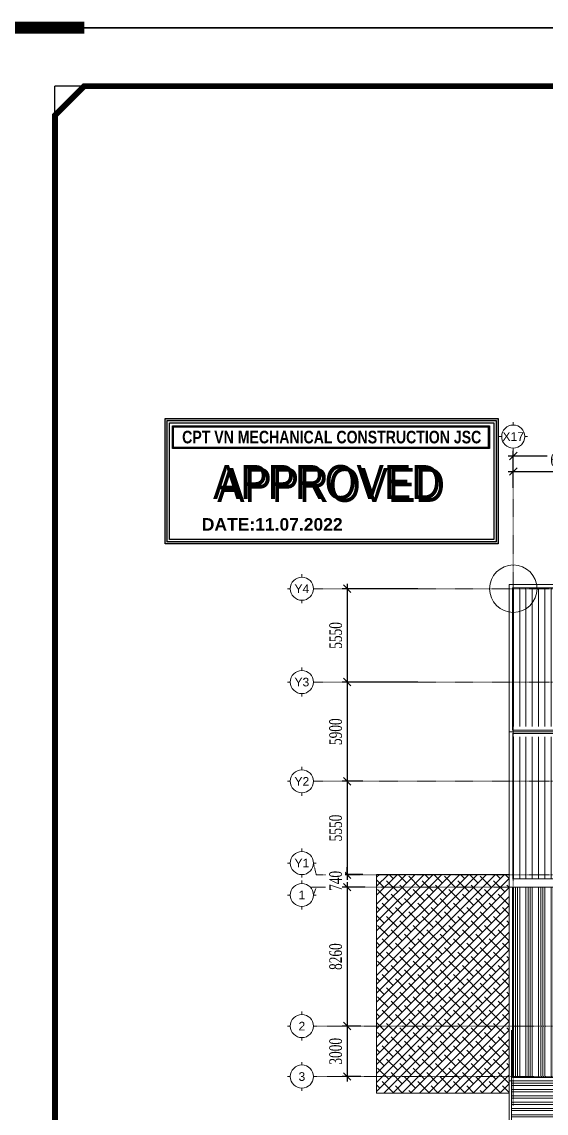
# Model space of a CAD drawing. Header units: inches. Extents: x 340055 to 349452, y -34649 to -30845.
# Drawn here: x 343500.6 to 343604.6, y -31977.5 to -31761.3 of the extents above; entities that cross this region are included whole.
import ezdxf
from ezdxf.enums import TextEntityAlignment as Align

# ---------------------------------------------------------------- set-up
doc = ezdxf.new("R2010")
doc.units = ezdxf.units.IN
doc.header["$MEASUREMENT"] = 0
doc.linetypes.add('XRF-A-GRID LINE$0$CENTER', pattern=[50.8, 31.75, -6.35, 6.35, -6.35])
doc.linetypes.add('XRF-A-RF PLAN$0$HIDDEN2', pattern=[0.1875, 0.125, -0.0625])
for name, color, linetype in [('1', 1, 'Continuous'), ('3', 3, 'Continuous'), ('9', 9, 'Continuous'), ('DIM', 8, 'Continuous'), ('NET IN', 3, 'Continuous'), ('XRF-A-RF PLAN$0$cat1', 31, 'Continuous'), ('XRF-A-RF PLAN$0$hidden', 2, 'XRF-A-RF PLAN$0$HIDDEN2'), ('XRF-A-RF PLAN$0$TL-Roof', 60, 'Continuous')]:
    doc.layers.add(name, color=color, linetype=linetype)
for name, color, linetype, lineweight in [('TL-TIILE BLOCK A2$0$TL-TITLE BLOCK 1', 7, 'Continuous', 50), ('XRF-A-GRID LINE$0$text', 2, 'Continuous', 20), ('XRF-A-GRID LINE$0$TL-AXIS', 252, 'Continuous', 15), ('XRF-A-GRID LINE$0$ZONES', 7, 'Continuous', 9), ('XRF-A-RF PLAN$0$TL- Brick wall', 132, 'Continuous', 15), ('XRF-A-RF PLAN$0$TL-layout', 140, 'Continuous', 15), ('XRF-A-RF PLAN$0$TL-Platform', 5, 'Continuous', 15), ('XRF-A-RF PLAN$0$TL-RC', 4, 'Continuous', 15)]:
    doc.layers.add(name, color=color, linetype=linetype, lineweight=lineweight)
doc.layers.add('XRF-A-RF PLAN$0$00 - BORDER', color=7, linetype='Continuous', plot=False)
doc.styles.add('2501', font='', dxfattribs={"height": 250})
doc.styles.add('HX3', font='')
doc.styles.add('ST1', font='times.ttf', dxfattribs={"width": 0.7})
doc.styles.add('XRF-A-GRID LINE$0$ARIALH', font='')
doc.styles.get('2501').set_extended_font_data('.VnArialH', bold=True)
doc.styles.get('HX3').set_extended_font_data('.VnBlackH')
doc.styles.get('XRF-A-GRID LINE$0$ARIALH').set_extended_font_data('.VnArialH')
doc.dimstyles.new('300', dxfattribs={"dimtxt": 2.5, "dimasz": 1.5, "dimexe": 1, "dimexo": 0, "dimgap": 1, "dimtad": 1, "dimtoh": 1, "dimdec": 0, "dimlfac": 300, "dimzin": 0, "dimdsep": 46, "dimtxsty": 'ST1', "dimblk": 'OBLIQUE', "dimcen": 1, "dimdle": 1, "dimclrd": 8, "dimclre": 8, "dimclrt": 3, "dimadec": 0, "dimazin": 0, "dimtfac": 1, "dimtdec": 0, "dimtix": 1, "dimtofl": 0, "dimtmove": 1, "dimatfit": 3, "dimfxl": 0, "dimtolj": 1, "dimtzin": 0, "dimlwd": -1, "dimlwe": -1, "dimarcsym": 0})
pattern_1 = [(90, (353505.5476, -27628.2967), (-1.25, 2e-16), [])]

# ---------------------------------------------------------------- blocks, each defined once
blk = doc.blocks.new('XRF-A-GRID LINE$0$truc')
at = {"layer": 'XRF-A-GRID LINE$0$text', "color": 8}
for p, q in [((0, 4), (0, 5)), ((-4, 0), (-5, 0)), ((4, 0), (5, 0)), ((0, -4), (0, -5))]:
    blk.add_line(p, q, dxfattribs=at)
blk.add_circle((0, 0), 4, dxfattribs=at)
at = {"layer": 'XRF-A-GRID LINE$0$text', "color": 8, "style": 'XRF-A-GRID LINE$0$ARIALH'}
blk.add_attdef('TENTRUCDINHVI', text='', height=3, dxfattribs=at).set_placement((0, 0), align=Align.MIDDLE)
blk = doc.blocks.new('XRF-A-GRID LINE')
at = {"layer": 'XRF-A-GRID LINE$0$TL-AXIS', "linetype": 'XRF-A-GRID LINE$0$CENTER', "lineweight": 0, "ltscale": 0.01}
for p, q in [((-2972255, -1304342), (-2972255, -1265461)), ((-2983971, -1273596), (-2908067, -1273596)), ((-2983971, -1279146), (-2907862, -1279146)), ((-2983971, -1285046), (-2907862, -1285046)), ((-2983971, -1290596), (-2984143, -1289906)), ((-2983971, -1290596), (-2907862, -1290596)), ((-2984252, -1291336), (-2907851, -1291336)), ((-2983971, -1291336), (-2984143, -1291805)), ((-2984143, -1299596), (-2907802, -1299596)), ((-2984143, -1302596), (-2907848, -1302596))]:
    blk.add_line(p, q, dxfattribs=at)
ref = blk.add_blockref('XRF-A-GRID LINE$0$truc', (-2972260, -1264549), dxfattribs=dict(at, xscale=-171.4285714291036, yscale=171.4285714291036, zscale=171.4285714285714, rotation=180))
ref.add_attrib('TENTRUCDINHVI', 'X17', dxfattribs={"layer": 'XRF-A-GRID LINE$0$ZONES', "height": 514.3, "style": 'XRF-A-GRID LINE$0$ARIALH'}).set_placement((-2972260, -1264549), align=Align.MIDDLE)
ref = blk.add_blockref('XRF-A-GRID LINE$0$truc', (-2984828, -1273596), dxfattribs=dict(at, xscale=171.4285714291036, yscale=171.4285714291036, zscale=171.4285714291036))
ref.add_attrib('TENTRUCDINHVI', 'y4', dxfattribs={"layer": 'XRF-A-GRID LINE$0$ZONES', "height": 514.3, "style": 'XRF-A-GRID LINE$0$ARIALH'}).set_placement((-2984828, -1273596), align=Align.MIDDLE)
ref = blk.add_blockref('XRF-A-GRID LINE$0$truc', (-2984828, -1279146), dxfattribs=dict(at, xscale=171.4285714291036, yscale=171.4285714291036, zscale=171.4285714291036))
ref.add_attrib('TENTRUCDINHVI', 'y3', dxfattribs={"layer": 'XRF-A-GRID LINE$0$ZONES', "height": 514.3, "style": 'XRF-A-GRID LINE$0$ARIALH'}).set_placement((-2984828, -1279146), align=Align.MIDDLE)
ref = blk.add_blockref('XRF-A-GRID LINE$0$truc', (-2984828, -1285046), dxfattribs=dict(at, xscale=171.4285714291036, yscale=171.4285714291036, zscale=171.4285714291036))
ref.add_attrib('TENTRUCDINHVI', 'y2', dxfattribs={"layer": 'XRF-A-GRID LINE$0$ZONES', "height": 514.3, "style": 'XRF-A-GRID LINE$0$ARIALH'}).set_placement((-2984828, -1285046), align=Align.MIDDLE)
ref = blk.add_blockref('XRF-A-GRID LINE$0$truc', (-2984828, -1289906), dxfattribs=dict(at, xscale=171.4285714291036, yscale=171.4285714291036, zscale=171.4285714291036))
ref.add_attrib('TENTRUCDINHVI', 'y1', dxfattribs={"layer": 'XRF-A-GRID LINE$0$ZONES', "height": 514.3, "style": 'XRF-A-GRID LINE$0$ARIALH'}).set_placement((-2984828, -1289906), align=Align.MIDDLE)
ref = blk.add_blockref('XRF-A-GRID LINE$0$truc', (-2984828, -1291805), dxfattribs=dict(at, xscale=171.4285714291036, yscale=171.4285714291036, zscale=171.4285714291036))
ref.add_attrib('TENTRUCDINHVI', '1', dxfattribs={"layer": 'XRF-A-GRID LINE$0$ZONES', "height": 514, "style": 'XRF-A-GRID LINE$0$ARIALH'}).set_placement((-2984828, -1291805), align=Align.MIDDLE)
ref = blk.add_blockref('XRF-A-GRID LINE$0$truc', (-2984828, -1299596), dxfattribs=dict(at, xscale=171.4285714291036, yscale=171.4285714291036, zscale=171.4285714291036))
ref.add_attrib('TENTRUCDINHVI', '2', dxfattribs={"layer": 'XRF-A-GRID LINE$0$ZONES', "height": 514, "style": 'XRF-A-GRID LINE$0$ARIALH'}).set_placement((-2984828, -1299596), align=Align.MIDDLE)
ref = blk.add_blockref('XRF-A-GRID LINE$0$truc', (-2984828, -1302596), dxfattribs=dict(at, xscale=171.4285714291036, yscale=171.4285714291036, zscale=171.4285714291036))
ref.add_attrib('TENTRUCDINHVI', '3', dxfattribs={"layer": 'XRF-A-GRID LINE$0$ZONES', "height": 514, "style": 'XRF-A-GRID LINE$0$ARIALH'}).set_placement((-2984828, -1302596), align=Align.MIDDLE)
blk = doc.blocks.new('_Oblique')
at = {"color": 0, "linetype": 'ByBlock', "lineweight": -2}
blk.add_line((-0.5, -0.5), (0.5, 0.5), dxfattribs=at)
blk = doc.blocks.new('*D456')
at = {"color": 8, "linetype": 'Continuous', "transparency": 16777216}
for p, q in [((343565.1, -31872.62), (343565.1, -31893.12)), ((343579.14, -31873.62), (343564.1, -31873.62)), ((343579.14, -31892.12), (343564.1, -31892.12))]:
    blk.add_line(p, q, dxfattribs=at)
at = {"layer": 'Defpoints', "color": 0, "transparency": 16777216}
for p in [(343579.14, -31873.62), (343565.1, -31892.12), (343579.14, -31892.12)]:
    blk.add_point(p, dxfattribs=at)
at = {"color": 8, "transparency": 16777216, "xscale": 1.5, "yscale": 1.5, "zscale": 1.5}
for p, rotation in [((343565.1, -31873.62), 90), ((343565.1, -31892.12), 270)]:
    blk.add_blockref('_Oblique', p, dxfattribs=dict(at, rotation=rotation))
at = {"color": 3, "transparency": 16777216, "insert": (343562.83, -31882.87), "char_height": 2.5, "attachment_point": 5, "rotation": 90, "style": 'ST1', "bg_fill": 3, "box_fill_scale": 1.25, "bg_fill_color": 256, "bg_fill_true_color": 13158600, "bg_fill_transparency": 0}
blk.add_mtext('\\A1;5550', dxfattribs=at)
blk = doc.blocks.new('*D457')
at = {"color": 8, "linetype": 'Continuous', "transparency": 16777216}
for p, q in [((343579.14, -31892.12), (343564.1, -31892.12)), ((343565.1, -31891.12), (343565.1, -31912.78)), ((343568.19, -31911.78), (343564.1, -31911.78))]:
    blk.add_line(p, q, dxfattribs=at)
at = {"layer": 'Defpoints', "color": 0, "transparency": 16777216}
for p in [(343579.14, -31892.12), (343565.1, -31911.78), (343568.19, -31911.78)]:
    blk.add_point(p, dxfattribs=at)
at = {"color": 8, "transparency": 16777216, "xscale": 1.5, "yscale": 1.5, "zscale": 1.5}
for p, rotation in [((343565.1, -31892.12), 90), ((343565.1, -31911.78), 270)]:
    blk.add_blockref('_Oblique', p, dxfattribs=dict(at, rotation=rotation))
at = {"color": 3, "transparency": 16777216, "insert": (343562.82, -31901.95), "char_height": 2.5, "attachment_point": 5, "rotation": 90, "style": 'ST1', "bg_fill": 3, "box_fill_scale": 1.25, "bg_fill_color": 256, "bg_fill_true_color": 13158600, "bg_fill_transparency": 0}
blk.add_mtext('\\A1;5900', dxfattribs=at)
blk = doc.blocks.new('*D458')
at = {"color": 8, "linetype": 'Continuous', "transparency": 16777216}
for p, q in [((343568.19, -31911.78), (343564.1, -31911.78)), ((343565.1, -31910.78), (343565.1, -31931.28)), ((343568.19, -31930.28), (343564.1, -31930.28))]:
    blk.add_line(p, q, dxfattribs=at)
at = {"layer": 'Defpoints', "color": 0, "transparency": 16777216}
for p in [(343568.19, -31911.78), (343565.1, -31930.28), (343568.19, -31930.28)]:
    blk.add_point(p, dxfattribs=at)
at = {"color": 8, "transparency": 16777216, "xscale": 1.5, "yscale": 1.5, "zscale": 1.5}
for p, rotation in [((343565.1, -31911.78), 90), ((343565.1, -31930.28), 270)]:
    blk.add_blockref('_Oblique', p, dxfattribs=dict(at, rotation=rotation))
at = {"color": 3, "transparency": 16777216, "insert": (343562.83, -31921.03), "char_height": 2.5, "attachment_point": 5, "rotation": 90, "style": 'ST1', "bg_fill": 3, "box_fill_scale": 1.25, "bg_fill_color": 256, "bg_fill_true_color": 13158600, "bg_fill_transparency": 0}
blk.add_mtext('\\A1;5550', dxfattribs=at)
blk = doc.blocks.new('*D459')
at = {"color": 8, "linetype": 'Continuous', "transparency": 16777216}
for p, q in [((343565.1, -31930.28), (343565.1, -31928.78)), ((343568.19, -31930.28), (343564.1, -31930.28)), ((343568.66, -31932.75), (343564.1, -31932.75)), ((343565.1, -31932.75), (343565.1, -31934.25))]:
    blk.add_line(p, q, dxfattribs=at)
at = {"layer": 'Defpoints', "color": 0, "transparency": 16777216}
for p in [(343568.19, -31930.28), (343568.66, -31932.75)]:
    blk.add_point(p, dxfattribs=at)
at = {"color": 8, "transparency": 16777216, "xscale": 1.5, "yscale": 1.5, "zscale": 1.5}
for p, rotation in [((343565.1, -31930.28), 270), ((343565.1, -31932.75), 90)]:
    blk.add_blockref('_Oblique', p, dxfattribs=dict(at, rotation=rotation))
at = {"color": 3, "transparency": 16777216, "insert": (343562.82, -31931.52), "char_height": 2.5, "attachment_point": 5, "rotation": 90, "style": 'ST1', "bg_fill": 3, "box_fill_scale": 1.25, "bg_fill_color": 256, "bg_fill_true_color": 13158600, "bg_fill_transparency": 0}
blk.add_mtext('\\A1;740', dxfattribs=at)
at = {"layer": 'Defpoints', "color": 0, "transparency": 16777216}
blk.add_point((343565.1, -31932.75), dxfattribs=at)
blk = doc.blocks.new('*D460')
at = {"color": 8, "linetype": 'Continuous', "transparency": 16777216}
for p, q in [((343568.66, -31932.75), (343564.1, -31932.75)), ((343565.1, -31931.75), (343565.1, -31961.28)), ((343567.83, -31960.28), (343564.1, -31960.28))]:
    blk.add_line(p, q, dxfattribs=at)
at = {"layer": 'Defpoints', "color": 0, "transparency": 16777216}
for p in [(343568.66, -31932.75), (343565.1, -31960.28), (343567.83, -31960.28)]:
    blk.add_point(p, dxfattribs=at)
at = {"color": 8, "transparency": 16777216, "xscale": 1.5, "yscale": 1.5, "zscale": 1.5}
for p, rotation in [((343565.1, -31932.75), 90), ((343565.1, -31960.28), 270)]:
    blk.add_blockref('_Oblique', p, dxfattribs=dict(at, rotation=rotation))
at = {"color": 3, "transparency": 16777216, "insert": (343562.83, -31946.52), "char_height": 2.5, "attachment_point": 5, "rotation": 90, "style": 'ST1', "bg_fill": 3, "box_fill_scale": 1.25, "bg_fill_color": 256, "bg_fill_true_color": 13158600, "bg_fill_transparency": 0}
blk.add_mtext('\\A1;8260', dxfattribs=at)
blk = doc.blocks.new('*D461')
at = {"color": 8, "linetype": 'Continuous', "transparency": 16777216}
for p, q in [((343565.1, -31959.28), (343565.1, -31971.28)), ((343567.83, -31960.28), (343564.1, -31960.28)), ((343567.83, -31970.28), (343564.1, -31970.28))]:
    blk.add_line(p, q, dxfattribs=at)
at = {"layer": 'Defpoints', "color": 0, "transparency": 16777216}
for p in [(343567.83, -31960.28), (343565.1, -31970.28), (343567.83, -31970.28)]:
    blk.add_point(p, dxfattribs=at)
at = {"color": 8, "transparency": 16777216, "xscale": 1.5, "yscale": 1.5, "zscale": 1.5}
for p, rotation in [((343565.1, -31960.28), 90), ((343565.1, -31970.28), 270)]:
    blk.add_blockref('_Oblique', p, dxfattribs=dict(at, rotation=rotation))
at = {"color": 3, "transparency": 16777216, "insert": (343562.83, -31965.28), "char_height": 2.5, "attachment_point": 5, "rotation": 90, "style": 'ST1', "bg_fill": 3, "box_fill_scale": 1.25, "bg_fill_color": 256, "bg_fill_true_color": 13158600, "bg_fill_transparency": 0}
blk.add_mtext('\\A1;3000', dxfattribs=at)
blk = doc.blocks.new('*D482')
at = {"color": 8, "linetype": 'Continuous', "transparency": 16777216}
for p, q in [((343597.03, -31847.31), (343798.7, -31847.31)), ((343598.03, -31853.61), (343598.03, -31846.31)), ((343797.7, -31853.61), (343797.7, -31846.31))]:
    blk.add_line(p, q, dxfattribs=at)
at = {"layer": 'Defpoints', "color": 0, "transparency": 16777216}
for p in [(343797.7, -31847.31), (343598.03, -31853.61), (343797.7, -31853.61)]:
    blk.add_point(p, dxfattribs=at)
at = {"color": 8, "transparency": 16777216, "xscale": 1.5, "yscale": 1.5, "zscale": 1.5, "rotation": 180}
blk.add_blockref('_Oblique', (343598.03, -31847.31), dxfattribs=at)
at = {"color": 8, "transparency": 16777216, "xscale": 1.5, "yscale": 1.5, "zscale": 1.5}
blk.add_blockref('_Oblique', (343797.7, -31847.31), dxfattribs=at)
at = {"color": 3, "transparency": 16777216, "insert": (343697.86, -31845.03), "char_height": 2.5, "attachment_point": 5, "style": 'ST1', "bg_fill": 3, "box_fill_scale": 1.25, "bg_fill_color": 256, "bg_fill_true_color": 13158600, "bg_fill_transparency": 0}
blk.add_mtext('\\A1;59900', dxfattribs=at)
blk = doc.blocks.new('*D484')
at = {"color": 8, "linetype": 'Continuous', "transparency": 16777216}
for p, q in [((343598.03, -31853.61), (343598.03, -31849.38)), ((343618.03, -31853.61), (343618.03, -31849.38)), ((343597.03, -31850.38), (343619.03, -31850.38))]:
    blk.add_line(p, q, dxfattribs=at)
at = {"layer": 'Defpoints', "color": 0, "transparency": 16777216}
for p in [(343618.03, -31850.38), (343598.03, -31853.61), (343618.03, -31853.61)]:
    blk.add_point(p, dxfattribs=at)
at = {"color": 8, "transparency": 16777216, "xscale": 1.5, "yscale": 1.5, "zscale": 1.5, "rotation": 180}
blk.add_blockref('_Oblique', (343598.03, -31850.38), dxfattribs=at)
at = {"color": 8, "transparency": 16777216, "xscale": 1.5, "yscale": 1.5, "zscale": 1.5}
blk.add_blockref('_Oblique', (343618.03, -31850.38), dxfattribs=at)
at = {"color": 3, "transparency": 16777216, "insert": (343608.03, -31848.11), "char_height": 2.5, "attachment_point": 5, "style": 'ST1', "bg_fill": 3, "box_fill_scale": 1.25, "bg_fill_color": 256, "bg_fill_true_color": 13158600, "bg_fill_transparency": 0}
blk.add_mtext('\\A1;6000', dxfattribs=at)
blk = doc.blocks.new('DAUKIEMSOAT')
at = {"layer": '1'}
h = blk.add_hatch(color=10, dxfattribs=at)
h.dxf.hatch_style = 1
h.paths.add_polyline_path([(-1009.3, -10752.83), (-1009.3, -10728.79), (-944.11, -10728.79), (-944.11, -10752.83)], flags=16)
h.paths.add_polyline_path([(-1009.73, -10753.26), (-1009.73, -10728.36), (-943.68, -10728.36), (-943.68, -10753.26)])
h = blk.add_hatch(color=10, dxfattribs=at)
h.dxf.hatch_style = 1
h.paths.add_polyline_path([(-945.66, -10734.13), (-1008.05, -10734.13), (-1008.05, -10730.05), (-945.66, -10730.05)], flags=16)
h.paths.add_polyline_path([(-945.4, -10729.86), (-945.4, -10734.33), (-1008.24, -10734.33), (-1008.24, -10729.86)])
at = {"layer": '1', "color": 10}
for points in [[(-1009.73, -10753.26), (-1009.73, -10728.36), (-943.68, -10728.36), (-943.68, -10753.26)], [(-1009.3, -10752.83), (-1009.3, -10728.79), (-944.11, -10728.79), (-944.11, -10752.83)], [(-1008.87, -10752.4), (-1008.87, -10729.22), (-944.54, -10729.22), (-944.54, -10752.4)], [(-945.4, -10729.86), (-945.4, -10734.33), (-1008.24, -10734.33), (-1008.24, -10729.86)], [(-945.66, -10734.13), (-1008.05, -10734.13), (-1008.05, -10730.05), (-945.66, -10730.05)]]:
    blk.add_lwpolyline(points, close=True, dxfattribs=at)
at = {"layer": '1', "color": 10, "style": '2501', "width": 0.8}
blk.add_text('CPT VN MECHANICAL CONSTRUCTION JSC', height=2.5, dxfattribs=at).set_placement((-1006.34, -10733.32))
at = {"layer": '1', "color": 10, "style": 'HX3', "width": 0.9}
blk.add_text('APPROVED', height=6.75, dxfattribs=at).set_placement((-977.64, -10744.37), align=Align.CENTER)
at = {"layer": '1', "color": 251, "linetype": 'Continuous', "true_color": 0x645e5e, "style": 'HX3', "width": 0.9}
blk.add_text('APPROVED', height=6.75, dxfattribs=at).set_placement((-976.82, -10744.92), align=Align.CENTER)
at = {"layer": '1', "color": 10, "style": '2501'}
blk.add_attdef('DATE', text='', height=2.48, dxfattribs=at).set_placement((-1002.45, -10749.37), align=Align.MIDDLE_LEFT)
blk = doc.blocks.new('A$C57dc6cef')
at = {"layer": 'DIM', "color": 1}
blk.add_blockref('DAUKIEMSOAT', (1009.73, 10753.26), dxfattribs=at).add_auto_attribs({'DATE': 'DATE:11.07.2022'})
blk = doc.blocks.new('A$Cc64c765f')
at = {"layer": '9'}
blk.add_blockref('A$C57dc6cef', (-1.75, 0), dxfattribs=at)
blk = doc.blocks.new('kt kien truc 1')
at = {"layer": 'Defpoints'}
for p in [(20, 410), (15, 405)]:
    blk.add_line(p, (15, 410), dxfattribs=at)
at = {"layer": 'Defpoints', "color": 8, "const_width": 2}
blk.add_lwpolyline([(0, 400), (0, 420), (20, 420)], dxfattribs=at)
at = {"layer": 'Defpoints', "color": 8}
blk.add_lwpolyline([(0, 0), (594, 0), (594, 420), (0, 420)], close=True, dxfattribs=at)
at = {"layer": 'TL-TIILE BLOCK A2$0$TL-TITLE BLOCK 1', "const_width": 1}
blk.add_lwpolyline([(20, 10), (579, 10), (584, 15), (584, 405), (579, 410), (20, 410), (15, 405), (15, 15)], close=True, dxfattribs=at)

msp = doc.modelspace()

# ---------------------------------------------------------------- hatches: boundary and pattern name
at = {"layer": 'XRF-A-RF PLAN$0$TL-Platform', "lineweight": 0, "ltscale": 1e-09}
h = msp.add_hatch(dxfattribs=at)
h.set_pattern_fill('ANSI38', color=256, scale=10)
h.set_pattern_definition([(45, (353505.5476, -27628.2967), (-0.88388348, 0.88388348), []), (135, (353505.5476, -27628.2967), (-2.65165043, 0.88388348), [3.125, -1.875])])
h.paths.add_polyline_path([(343570.9476, -31930.2167), (343597.1978, -31930.2167), (343597.1978, -31973.5501), (343570.9476, -31973.5501)])
at = {"layer": 'XRF-A-RF PLAN$0$TL-Roof', "lineweight": 0, "ltscale": 1e-09, "transparency": 33554559}
h = msp.add_hatch(dxfattribs=at)
h.set_pattern_fill('ANSI31', color=8, scale=10, angle=45)
h.set_pattern_definition(pattern_1)
h.paths.add_polyline_path([(343769.3197, -31891.6893), (343769.3197, -31883.3312), (343766.8428, -31883.3312), (343766.8428, -31891.6893)], flags=16)
h.paths.add_polyline_path([(343711.0112, -31891.6893), (343711.0112, -31883.3312), (343708.5344, -31883.3312), (343708.5344, -31891.6893)], flags=16)
h.paths.add_polyline_path([(343652.7028, -31891.6893), (343652.7028, -31883.3312), (343650.226, -31883.3312), (343650.226, -31891.6893)], flags=16)
h.paths.add_polyline_path([(343738.2644, -31900.9498), (343797.6976, -31900.9498), (343797.6976, -31873.4498), (343597.8644, -31873.4498), (343597.8644, -31901.6164), (343597.9311, -31901.6164), (343597.9311, -31900.9498), (343617.5978, -31900.9498), (343617.5978, -31897.6498), (343738.2644, -31897.6498)])
h = msp.add_hatch(dxfattribs=at)
h.set_pattern_fill('ANSI31', color=8, scale=10, angle=45)
h.set_pattern_definition(pattern_1)
h.paths.add_polyline_path([(343711.0112, -31920.5706), (343711.0112, -31912.2124), (343708.5344, -31912.2124), (343708.5344, -31920.5706)], flags=24)
h.paths.add_polyline_path([(343769.3197, -31920.5706), (343769.3197, -31912.2124), (343766.8428, -31912.2124), (343766.8428, -31920.5706)], flags=24)
h.paths.add_polyline_path([(343652.7028, -31920.5706), (343652.7028, -31912.2124), (343650.226, -31912.2124), (343650.226, -31920.5706)], flags=24)
edge = h.paths.add_edge_path()
edge.add_arc((343681.6295, -31916.2088), 5.7764, 0, 360)
h.paths.add_polyline_path([(343797.6981, -31931.1164), (343797.6981, -31902.9498), (343738.3644, -31902.9498), (343738.3644, -31906.207), (343617.6977, -31906.207), (343617.6977, -31902.9498), (343597.9311, -31902.9498), (343597.9311, -31931.1164)])
at = {"layer": 'XRF-A-RF PLAN$0$TL-Roof', "lineweight": 0, "ltscale": 1e-09, "transparency": 33554687}
h = msp.add_hatch(dxfattribs=at)
h.set_pattern_fill('ANSI34', color=8, scale=3.333333, angle=45)
h.set_pattern_definition([(90, (353505.5476, -27628.2967), (-2.5, 0), []), (90, (353505.9643, -27627.88), (-2.5, 0), []), (90, (353506.381, -27627.4634), (-2.5, 0), []), (90, (353506.7976, -27627.0467), (-2.5, 0), [])])
h.paths.add_polyline_path([(343609.6977, -31932.7498), (343606.3644, -31932.7498), (343606.3644, -31970.2831), (343609.6977, -31970.2831)])
h.paths.add_polyline_path([(343629.6977, -31932.7498), (343626.3644, -31932.7498), (343626.3644, -31970.4505), (343629.6977, -31970.4505)])
h.paths.add_polyline_path([(343649.6977, -31932.7498), (343646.3644, -31932.7498), (343646.3644, -31970.4505), (343649.6977, -31970.4505)], flags=16)
h.paths.add_polyline_path([(343669.6977, -31932.7498), (343666.3644, -31932.7498), (343666.3644, -31970.4505), (343669.6977, -31970.4505)])
h.paths.add_polyline_path([(343689.6961, -31932.7498), (343686.3627, -31932.7498), (343686.3627, -31970.4505), (343689.6961, -31970.4505)])
h.paths.add_polyline_path([(343709.6977, -31932.7498), (343706.3644, -31932.7498), (343706.3644, -31970.4505), (343709.6977, -31970.4505)])
h.paths.add_polyline_path([(343729.6977, -31932.7498), (343726.3644, -31932.7498), (343726.3644, -31970.4505), (343729.6977, -31970.4505)])
h.paths.add_polyline_path([(343749.6977, -31932.7498), (343746.3644, -31932.7498), (343746.3644, -31970.4505), (343749.6977, -31970.4505)], flags=16)
h.paths.add_polyline_path([(343770.5294, -31932.7498), (343767.1961, -31932.7498), (343767.1962, -31960.4504), (343770.5296, -31960.4504)])
h.paths.add_polyline_path([(343791.3644, -31932.7498), (343788.0311, -31932.7498), (343788.0311, -31960.2822), (343791.3644, -31960.2822)])
h.paths.add_polyline_path([(343618.625, -31950.7123), (343618.625, -31942.3542), (343616.1481, -31942.3542), (343616.1481, -31950.7123)], flags=16)
h.paths.add_polyline_path([(343797.6981, -31960.45), (343797.6981, -31932.7498), (343597.8644, -31932.7498), (343597.8644, -31970.4505), (343760.3311, -31970.4505), (343760.3311, -31960.4506)])
h = msp.add_hatch(dxfattribs=at)
h.set_pattern_fill('ANSI32', color=256, scale=3.333333, angle=135)
h.set_pattern_definition([(180, (353505.5476, -27628.2967), (-9e-17, -1.25), []), (180, (353505.1309, -27627.88), (-9e-17, -1.25), [])])
h.paths.add_polyline_path([(343608.0978, -31971.1172), (343597.6978, -31971.1172), (343597.6978, -32003.8904), (343608.0978, -32003.8904)])

# ---------------------------------------------------------------- linework, layer by layer
at = {"layer": 'Defpoints', "lineweight": 0, "ltscale": 1e-09}
msp.add_circle((343598.0311, -31873.6164), 4.7062, dxfattribs=at)
at = {"layer": 'XRF-A-RF PLAN$0$00 - BORDER', "lineweight": 0, "ltscale": 1e-09}
msp.add_lwpolyline([(343797.9514, -31960.4497), (343760.3311, -31960.4506), (343760.3311, -31970.4505), (343597.8644, -31970.4505), (343597.8644, -31961.1164)], dxfattribs=at)
at = {"layer": 'XRF-A-RF PLAN$0$cat1', "lineweight": 0}
msp.add_line((343597.1978, -31961.1164), (343597.1978, -31872.7838), dxfattribs=at)
at = {"layer": 'XRF-A-RF PLAN$0$hidden', "lineweight": 0, "ltscale": 1e-09}
for p, q in [((343597.8644, -31931.1164), (343797.6981, -31931.1164)), ((343597.8644, -31932.7498), (343797.6981, -31932.7498))]:
    msp.add_line(p, q, dxfattribs=at)
at = {"layer": 'XRF-A-RF PLAN$0$TL- Brick wall', "lineweight": 0, "ltscale": 1e-09}
msp.add_line((343597.1978, -31872.7831), (343797.6981, -31872.7831), dxfattribs=at)
at = {"layer": 'XRF-A-RF PLAN$0$TL-layout', "lineweight": 0, "ltscale": 1e-09}
msp.add_line((343597.1978, -31901.9498), (343798.3647, -31901.9498), dxfattribs=at)
at = {"layer": 'XRF-A-RF PLAN$0$TL-Platform', "lineweight": 0}
msp.add_line((343597.1978, -31872.7831), (343597.1978, -31892.8949), dxfattribs=at)
msp.add_line((343597.1978, -31872.7831), (343597.1978, -31892.8949), dxfattribs=at)
msp.add_line((343597.1978, -31872.7831), (343597.1978, -31892.8949), dxfattribs=at)
at = {"layer": 'XRF-A-RF PLAN$0$TL-Platform', "lineweight": 0, "ltscale": 1e-09}
msp.add_lwpolyline([(343570.9476, -31930.2167), (343597.1978, -31930.2167), (343597.1978, -31973.5501), (343570.9476, -31973.5501)], close=True, dxfattribs=at)
at = {"layer": 'XRF-A-RF PLAN$0$TL-RC', "lineweight": 0, "ltscale": 1e-09}
for p, q in [((343570.9476, -31960.2838), (343570.3643, -31960.2838)), ((343597.6978, -32003.8958), (343597.6978, -31961.1164)), ((343597.1978, -31971.1172), (343597.1978, -32003.9021))]:
    msp.add_line(p, q, dxfattribs=at)
msp.add_lwpolyline([(343608.0978, -32003.8904), (343597.6978, -32003.8904), (343597.6978, -31971.1172), (343608.0978, -31971.1172)], close=True, dxfattribs=at)
at = {"layer": 'XRF-A-RF PLAN$0$TL-Roof', "lineweight": 0, "ltscale": 1e-09}
for points in [[(343597.8644, -31873.4498), (343797.6981, -31873.4498), (343797.6981, -31901.6164), (343597.8644, -31901.6164)], [(343797.6981, -31902.2831), (343597.9311, -31902.2831), (343597.9311, -31931.1164), (343797.6981, -31931.1164)]]:
    msp.add_lwpolyline(points, close=True, dxfattribs=at)
for points in [[(343597.8644, -31901.6164), (343797.6981, -31901.6164)], [(343597.8644, -31902.2831), (343797.6981, -31902.2831)], [(343797.6981, -31932.7498), (343597.8644, -31932.7498)], [(343797.6981, -31960.4497), (343797.6981, -31932.7498), (343597.8644, -31932.7498)]]:
    msp.add_lwpolyline(points, dxfattribs=at)
at = {"layer": 'XRF-A-RF PLAN$0$TL-Roof', "lineweight": 0, "ltscale": 1e-09, "transparency": 33554559}
msp.add_lwpolyline([(343797.6981, -31932.7498), (343797.6981, -31960.4497), (343760.3311, -31960.4506), (343760.3311, -31970.4505), (343597.8644, -31970.4505), (343597.8644, -31932.7498)], close=True, dxfattribs=at)
msp.add_lwpolyline([(343797.9514, -31961.1164), (343760.9978, -31961.1173), (343760.9977, -31971.1172), (343597.1978, -31971.1172), (343597.1978, -31961.1164)], dxfattribs=at)

# ---------------------------------------------------------------- block references
msp.add_blockref('A$Cc64c765f', (343530.7543, -31864.7536))
at = {"color": 8, "xscale": 0.003333333334012423, "yscale": 0.003333333334012423, "zscale": 0.003333333334012423}
msp.add_blockref('XRF-A-GRID LINE', (353505.5476, -27628.2967), dxfattribs=at)

# ---------------------------------------------------------------- next in the draw order: dimensions: what is measured, and where the dimension line sits
at = {"color": 8}
dim = msp.add_linear_dim(base=(343797.6976, -31847.3075), p1=(343598.0311, -31853.6085), p2=(343797.6976, -31853.6085), dimstyle='300', dxfattribs=at)
dim.commit()
dim.dimension.update_dxf_attribs({"geometry": '*D482', "text_midpoint": (343697.8643, -31845.0323)})
dim = msp.add_linear_dim(base=(343565.0968, -31892.1164), p1=(343579.1381, -31873.6164), p2=(343579.1381, -31892.1164), angle=90, dimstyle='300', dxfattribs=at)
dim.commit()
dim.dimension.update_dxf_attribs({"geometry": '*D456', "text_midpoint": (343562.8252, -31882.8664)})

# ---------------------------------------------------------------- next in the draw order: dimensions: what is measured, and where the dimension line sits
dim = msp.add_linear_dim(base=(343618.0327, -31850.3792), p1=(343598.0311, -31853.6085), p2=(343618.0327, -31853.6085), dimstyle='300', dxfattribs=at)
dim.commit()
dim.dimension.update_dxf_attribs({"geometry": '*D484', "text_midpoint": (343608.0319, -31848.1076)})
dim = msp.add_linear_dim(base=(343565.0968, -31911.7831), p1=(343579.1381, -31892.1164), p2=(343568.19, -31911.7831), angle=90, dimstyle='300', dxfattribs=at)
dim.commit()
dim.dimension.update_dxf_attribs({"geometry": '*D457', "text_midpoint": (343562.8216, -31901.9498)})

# ---------------------------------------------------------------- next in the draw order: dimensions: what is measured, and where the dimension line sits
dim = msp.add_linear_dim(base=(343565.0968, -31930.2831), p1=(343568.19, -31911.7831), p2=(343568.188, -31930.2831), angle=90, dimstyle='300', dxfattribs=at)
dim.commit()
dim.dimension.update_dxf_attribs({"geometry": '*D458', "text_midpoint": (343562.8252, -31921.0331)})

# ---------------------------------------------------------------- next in the draw order: dimensions: what is measured, and where the dimension line sits
dim = msp.add_linear_dim(base=(343565.0968, -31932.7498), p1=(343568.188, -31930.2831), p2=(343568.6639, -31932.7498), angle=90, dimstyle='300', dxfattribs=at)
dim.commit()
dim.dimension.update_dxf_attribs({"geometry": '*D459', "text_midpoint": (343562.8216, -31931.5164)})

# ---------------------------------------------------------------- next in the draw order: dimensions: what is measured, and where the dimension line sits
dim = msp.add_linear_dim(base=(343565.0968, -31960.2822), p1=(343568.6639, -31932.7498), p2=(343567.8318, -31960.2822), angle=90, dimstyle='300', dxfattribs=at)
dim.commit()
dim.dimension.update_dxf_attribs({"geometry": '*D460', "text_midpoint": (343562.8252, -31946.516)})

# ---------------------------------------------------------------- next in the draw order: dimensions: what is measured, and where the dimension line sits
dim = msp.add_linear_dim(base=(343565.0968, -31970.2831), p1=(343567.8318, -31960.2822), p2=(343567.8318, -31970.2831), angle=90, dimstyle='300', dxfattribs=at)
dim.commit()
dim.dimension.update_dxf_attribs({"geometry": '*D461', "text_midpoint": (343562.8252, -31965.2826)})

# ---------------------------------------------------------------- next in the draw order: linework, layer by layer
at = {"layer": 'NET IN'}
msp.add_lwpolyline([(343489.7906, -31762.4377), (344178.5705, -31762.4377), (344178.5705, -32249.0382), (343489.7906, -32249.0382)], close=True, dxfattribs=at)

# ---------------------------------------------------------------- next in the draw order: block references
at = {"layer": '3', "xscale": 1.159562065285868, "yscale": 1.159562065285868, "zscale": 1.159562065285868}
msp.add_blockref('kt kien truc 1', (343489.7906, -32249.4537), dxfattribs=at)

doc.saveas('drawing.dxf')
